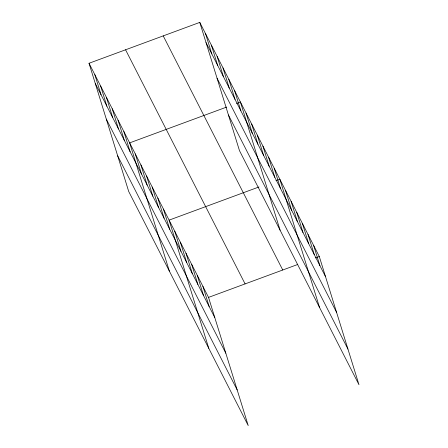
<?xml version="1.0" encoding="UTF-8"?>
<svg xmlns="http://www.w3.org/2000/svg" width="448" height="448" viewBox="0 0 448 448"><rect width="100%" height="100%" fill="white"/><g stroke="black" fill="none" stroke-linecap="round" stroke-linejoin="round"><path stroke-width="0.67" d="M89.023 63.274L208.538 297.394L248.226 425.6L128.71 191.486L89.023 63.274L199.774 22.4L319.29 256.514L358.977 384.726L239.462 150.606L199.774 22.4M226.705 107.055L129.657 142.873L169.344 271.085M236.494 103.443L240.408 101.998L280.095 230.21M258.966 186.967L169.098 220.13L208.785 348.342M275.934 180.701L279.849 179.256L319.536 307.468M208.538 297.394L297.758 264.466M315.375 257.958L319.29 256.514M206.018 42.582L325.539 276.696M217.056 78.232L336.577 312.346M228.424 114.962L347.945 349.076M163.223 35.89L282.744 270.004M125.569 49.79L245.09 283.903M95.267 83.457L214.788 317.57M106.305 119.106L225.826 353.22M117.673 155.837L237.194 389.95M313.656 245.476L319.906 265.658M308.022 234.444L314.272 254.621M302.389 223.406L308.638 243.589M296.755 212.369L302.999 232.551M291.122 201.331L297.366 221.514M285.482 190.294L291.732 210.476M274.215 168.218L280.465 188.401M268.582 157.181L274.831 177.363M262.948 146.149L269.192 166.331M257.314 135.111L263.558 155.294M251.675 124.074L257.925 144.256M246.042 113.036L252.291 133.218M234.601 90.63L240.85 110.807M228.799 79.257L235.043 99.439M222.992 67.883L229.242 88.066M217.185 56.515L223.434 76.698M211.383 45.142L217.627 65.324M205.576 33.774L211.826 53.95M202.905 286.356L209.154 306.538M197.271 275.318L203.521 295.501M191.638 264.281L197.887 284.463M186.004 253.243L192.248 273.426M180.37 242.206L186.614 262.388M174.731 231.168L180.981 251.35M163.464 209.098L169.714 229.281M157.83 198.061L164.08 218.243M152.197 187.023L158.441 207.206M146.563 175.986L152.807 196.168M140.924 164.948L147.174 185.13M135.29 153.91L141.54 174.093M123.855 131.505L130.099 151.687M118.048 120.131L124.292 140.314M112.241 108.763L118.49 128.946M106.439 97.39L112.683 117.572M100.632 86.016L106.876 106.198M94.825 74.648L101.074 94.83"/></g></svg>
